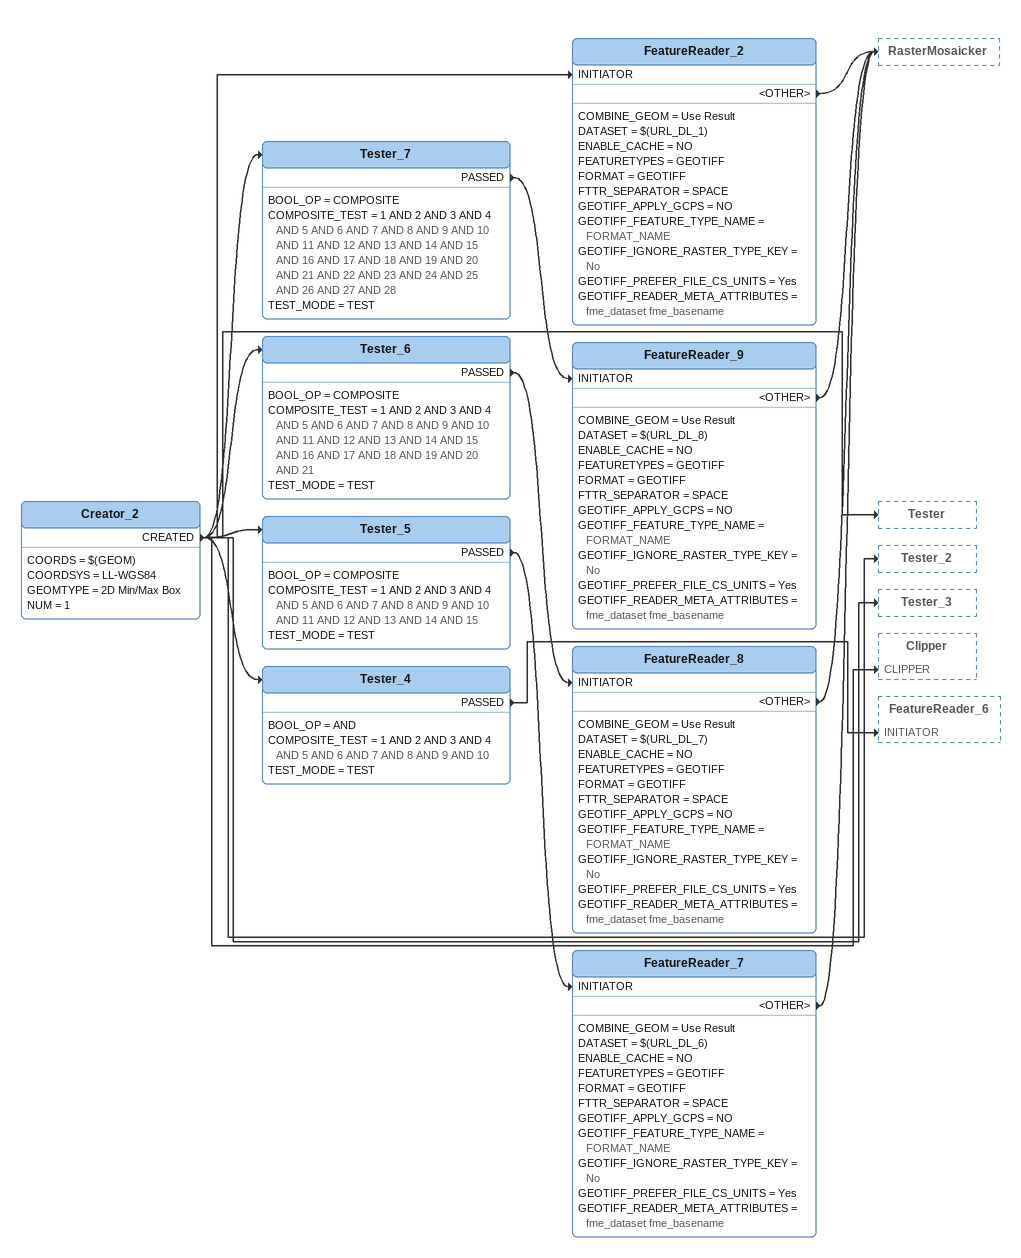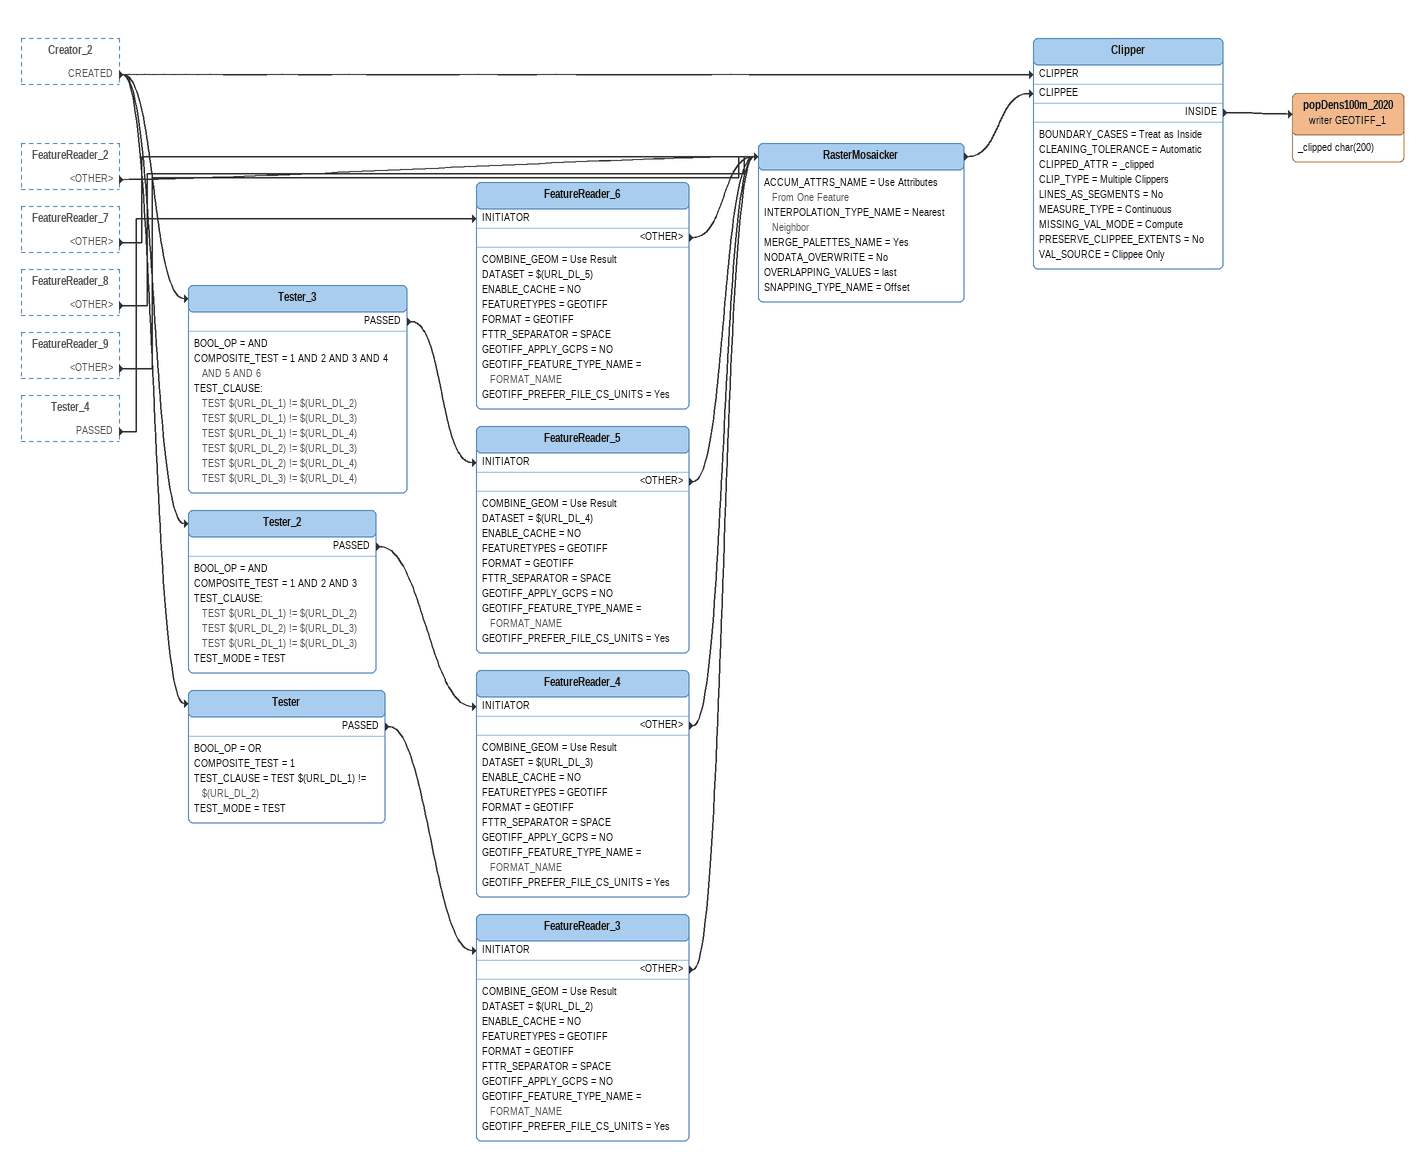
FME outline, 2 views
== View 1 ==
Creator_2
    COORDS = $(GEOM)
    COORDSYS = LL-WGS84
    GEOMTYPE = 2D Min/Max Box
    NUM = 1
    CREATED -> FeatureReader_2 [INITIATOR]
    CREATED -> Tester
    CREATED -> Tester_2
    CREATED -> Tester_3
    CREATED -> Tester_4
    CREATED -> Tester_5
    CREATED -> Tester_6
    CREATED -> Tester_7
    CREATED -> Clipper [CLIPPER]
FeatureReader_2
    COMBINE_GEOM = Use Result
    DATASET = $(URL_DL_1)
    ENABLE_CACHE = NO
    FEATURETYPES = GEOTIFF
    FORMAT = GEOTIFF
    FTTR_SEPARATOR = SPACE
    GEOTIFF_APPLY_GCPS = NO
    GEOTIFF_FEATURE_TYPE_NAME = FORMAT_NAME
    GEOTIFF_IGNORE_RASTER_TYPE_KEY = No
    GEOTIFF_PREFER_FILE_CS_UNITS = Yes
    GEOTIFF_READER_META_ATTRIBUTES = fme_dataset fme_basename
    <OTHER> -> RasterMosaicker
Tester_7
    BOOL_OP = COMPOSITE
    COMPOSITE_TEST = 1 AND 2 AND 3 AND 4 AND 5 AND 6 AND 7 AND 8 AND 9 AND 10 AND 11 AND 12 AND 13 AND 14 AND 15 AND 16 AND 17 AND 18 AND 19 AND 20 AND 21 AND 22 AND 23 AND 24 AND 25 AND 26 AND 27 AND 28
    TEST_MODE = TEST
    PASSED -> FeatureReader_9 [INITIATOR]
FeatureReader_9
    COMBINE_GEOM = Use Result
    DATASET = $(URL_DL_8)
    ENABLE_CACHE = NO
    FEATURETYPES = GEOTIFF
    FORMAT = GEOTIFF
    FTTR_SEPARATOR = SPACE
    GEOTIFF_APPLY_GCPS = NO
    GEOTIFF_FEATURE_TYPE_NAME = FORMAT_NAME
    GEOTIFF_IGNORE_RASTER_TYPE_KEY = No
    GEOTIFF_PREFER_FILE_CS_UNITS = Yes
    GEOTIFF_READER_META_ATTRIBUTES = fme_dataset fme_basename
    <OTHER> -> RasterMosaicker
Tester_6
    BOOL_OP = COMPOSITE
    COMPOSITE_TEST = 1 AND 2 AND 3 AND 4 AND 5 AND 6 AND 7 AND 8 AND 9 AND 10 AND 11 AND 12 AND 13 AND 14 AND 15 AND 16 AND 17 AND 18 AND 19 AND 20 AND 21
    TEST_MODE = TEST
    PASSED -> FeatureReader_8 [INITIATOR]
FeatureReader_8
    COMBINE_GEOM = Use Result
    DATASET = $(URL_DL_7)
    ENABLE_CACHE = NO
    FEATURETYPES = GEOTIFF
    FORMAT = GEOTIFF
    FTTR_SEPARATOR = SPACE
    GEOTIFF_APPLY_GCPS = NO
    GEOTIFF_FEATURE_TYPE_NAME = FORMAT_NAME
    GEOTIFF_IGNORE_RASTER_TYPE_KEY = No
    GEOTIFF_PREFER_FILE_CS_UNITS = Yes
    GEOTIFF_READER_META_ATTRIBUTES = fme_dataset fme_basename
    <OTHER> -> RasterMosaicker
Tester_5
    BOOL_OP = COMPOSITE
    COMPOSITE_TEST = 1 AND 2 AND 3 AND 4 AND 5 AND 6 AND 7 AND 8 AND 9 AND 10 AND 11 AND 12 AND 13 AND 14 AND 15
    TEST_MODE = TEST
    PASSED -> FeatureReader_7 [INITIATOR]
FeatureReader_7
    COMBINE_GEOM = Use Result
    DATASET = $(URL_DL_6)
    ENABLE_CACHE = NO
    FEATURETYPES = GEOTIFF
    FORMAT = GEOTIFF
    FTTR_SEPARATOR = SPACE
    GEOTIFF_APPLY_GCPS = NO
    GEOTIFF_FEATURE_TYPE_NAME = FORMAT_NAME
    GEOTIFF_IGNORE_RASTER_TYPE_KEY = No
    GEOTIFF_PREFER_FILE_CS_UNITS = Yes
    GEOTIFF_READER_META_ATTRIBUTES = fme_dataset fme_basename
    <OTHER> -> RasterMosaicker
Tester_4
    BOOL_OP = AND
    COMPOSITE_TEST = 1 AND 2 AND 3 AND 4 AND 5 AND 6 AND 7 AND 8 AND 9 AND 10
    TEST_MODE = TEST
    PASSED -> FeatureReader_6 [INITIATOR]

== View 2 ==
Creator_2 [outside]
    CREATED -> Tester
    CREATED -> Tester_2
    CREATED -> Tester_3
    CREATED -> Clipper [CLIPPER]
FeatureReader_2 [outside]
    <OTHER> -> RasterMosaicker
FeatureReader_7 [outside]
    <OTHER> -> RasterMosaicker
FeatureReader_8 [outside]
    <OTHER> -> RasterMosaicker
FeatureReader_9 [outside]
    <OTHER> -> RasterMosaicker
Tester_4 [outside]
    PASSED -> FeatureReader_6 [INITIATOR]
FeatureReader_6
    COMBINE_GEOM = Use Result
    DATASET = $(URL_DL_5)
    ENABLE_CACHE = NO
    FEATURETYPES = GEOTIFF
    FORMAT = GEOTIFF
    FTTR_SEPARATOR = SPACE
    GEOTIFF_APPLY_GCPS = NO
    GEOTIFF_FEATURE_TYPE_NAME = FORMAT_NAME
    GEOTIFF_PREFER_FILE_CS_UNITS = Yes
    <OTHER> -> RasterMosaicker
Tester_3
    BOOL_OP = AND
    COMPOSITE_TEST = 1 AND 2 AND 3 AND 4 AND 5 AND 6
    TEST_CLAUSE:
      TEST $(URL_DL_1) != $(URL_DL_2)
      TEST $(URL_DL_1) != $(URL_DL_3)
      TEST $(URL_DL_1) != $(URL_DL_4)
      TEST $(URL_DL_2) != $(URL_DL_3)
      TEST $(URL_DL_2) != $(URL_DL_4)
      TEST $(URL_DL_3) != $(URL_DL_4)
    PASSED -> FeatureReader_5 [INITIATOR]
FeatureReader_5
    COMBINE_GEOM = Use Result
    DATASET = $(URL_DL_4)
    ENABLE_CACHE = NO
    FEATURETYPES = GEOTIFF
    FORMAT = GEOTIFF
    FTTR_SEPARATOR = SPACE
    GEOTIFF_APPLY_GCPS = NO
    GEOTIFF_FEATURE_TYPE_NAME = FORMAT_NAME
    GEOTIFF_PREFER_FILE_CS_UNITS = Yes
    <OTHER> -> RasterMosaicker
Tester_2
    BOOL_OP = AND
    COMPOSITE_TEST = 1 AND 2 AND 3
    TEST_CLAUSE:
      TEST $(URL_DL_1) != $(URL_DL_2)
      TEST $(URL_DL_2) != $(URL_DL_3)
      TEST $(URL_DL_1) != $(URL_DL_3)
    TEST_MODE = TEST
    PASSED -> FeatureReader_4 [INITIATOR]
FeatureReader_4
    COMBINE_GEOM = Use Result
    DATASET = $(URL_DL_3)
    ENABLE_CACHE = NO
    FEATURETYPES = GEOTIFF
    FORMAT = GEOTIFF
    FTTR_SEPARATOR = SPACE
    GEOTIFF_APPLY_GCPS = NO
    GEOTIFF_FEATURE_TYPE_NAME = FORMAT_NAME
    GEOTIFF_PREFER_FILE_CS_UNITS = Yes
    <OTHER> -> RasterMosaicker
Tester
    BOOL_OP = OR
    COMPOSITE_TEST = 1
    TEST_CLAUSE = TEST $(URL_DL_1) != $(URL_DL_2)
    TEST_MODE = TEST
    PASSED -> FeatureReader_3 [INITIATOR]
FeatureReader_3
    COMBINE_GEOM = Use Result
    DATASET = $(URL_DL_2)
    ENABLE_CACHE = NO
    FEATURETYPES = GEOTIFF
    FORMAT = GEOTIFF
    FTTR_SEPARATOR = SPACE
    GEOTIFF_APPLY_GCPS = NO
    GEOTIFF_FEATURE_TYPE_NAME = FORMAT_NAME
    GEOTIFF_PREFER_FILE_CS_UNITS = Yes
    <OTHER> -> RasterMosaicker
RasterMosaicker
    ACCUM_ATTRS_NAME = Use Attributes From One Feature
    INTERPOLATION_TYPE_NAME = Nearest Neighbor
    MERGE_PALETTES_NAME = Yes
    NODATA_OVERWRITE = No
    OVERLAPPING_VALUES = last
    SNAPPING_TYPE_NAME = Offset
    -> Clipper [CLIPPEE]
Clipper
    BOUNDARY_CASES = Treat as Inside
    CLEANING_TOLERANCE = Automatic
    CLIPPED_ATTR = _clipped
    CLIP_TYPE = Multiple Clippers
    LINES_AS_SEGMENTS = No
    MEASURE_TYPE = Continuous
    MISSING_VAL_MODE = Compute
    PRESERVE_CLIPPEE_EXTENTS = No
    VAL_SOURCE = Clippee Only
    INSIDE -> popDens100m_2020 (writer GEOTIFF_1)
popDens100m_2020 (writer GEOTIFF_1)
    attributes: _clipped char(200)
